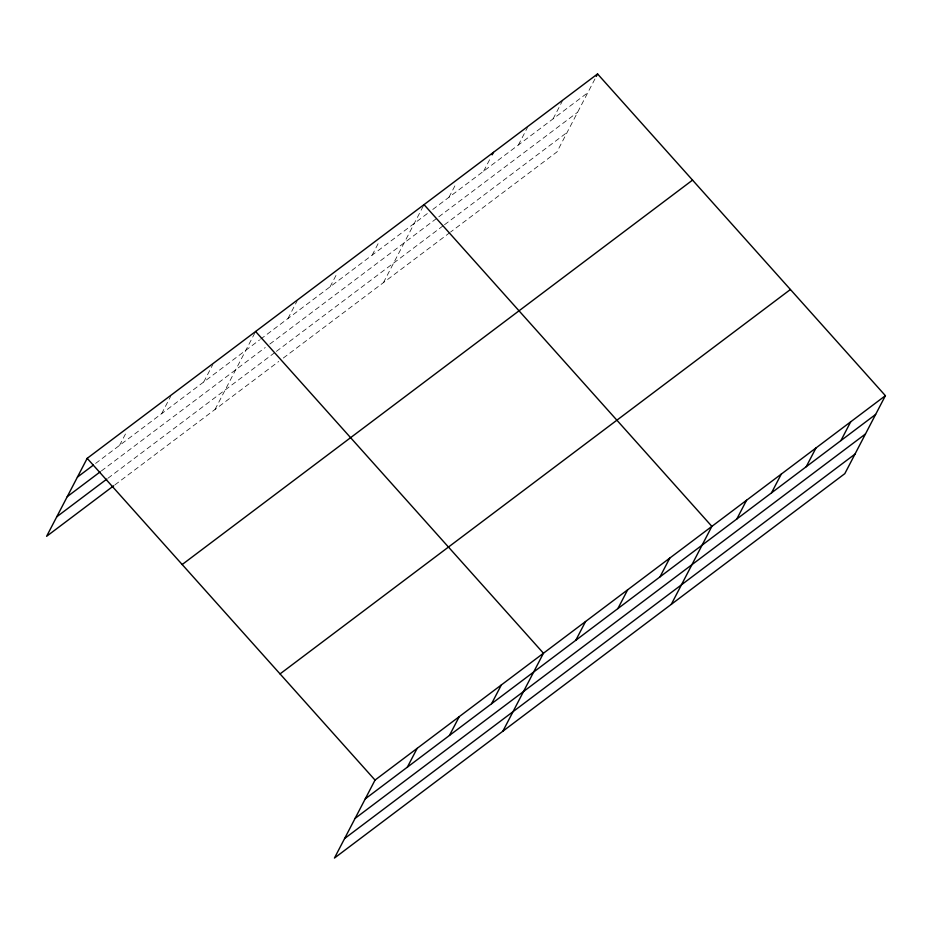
<?xml version="1.0" encoding="UTF-8"?>
<svg xmlns="http://www.w3.org/2000/svg" width="932" height="932" viewBox="0 0 932 932"><rect width="100%" height="100%" fill="white"/><g stroke="black" fill="none" stroke-linecap="round" stroke-linejoin="round"><path stroke-width="0.7" stroke-dasharray="4.66 3.5" d="M119.529 445.403L126.694 431.632M161.632 413.692L170.754 396.17M203.735 381.98L212.857 364.459M215.024 409.474L255.613 331.489M287.953 318.546L297.063 301.024M330.056 286.835L337.221 273.064M372.159 255.123L379.324 241.353M383.448 282.617L423.384 205.89M448.968 197.269L456.132 183.499M483.673 171.127L490.838 157.357M518.378 144.984L527.5 127.463M553.084 118.853L562.206 101.332M594.954 78.94L556.963 151.916L450.54 232.08M95.623 463.402L259.504 339.982M260.634 339.12L428.149 212.95M432.774 209.467L587.789 92.711M101.39 470.94L265.259 347.52M269.814 344.083L436.479 218.542M438.797 216.806L577.619 112.248M107.984 478.221L275.266 352.214M276.396 351.364L443.352 225.614M444.517 224.74L567.134 132.379M114.881 484.896L278.75 361.465M283.305 358.039L449.387 232.953"/><path stroke-width="1.4" d="M885.4 395.681L375.037 780.084L334.437 858.069L844.811 473.654L885.4 395.681L597.563 73.931L87.189 458.346L46.6 536.319L113.739 485.758M492.143 154.852L493.447 152.359M596.259 76.436L597.563 73.931M407.366 767.141L417.14 748.373M449.469 735.43L459.243 716.661M491.572 703.718L501.346 684.95M502.861 731.212L543.449 653.227L255.613 331.489M575.79 640.284L585.564 621.516M617.893 608.573L627.667 589.805M659.996 576.861L669.77 558.093M671.285 604.355L711.873 526.37L424.037 204.632M736.804 519.008L746.579 500.239M771.51 492.865L781.284 474.097M806.215 466.734L815.989 447.954M840.92 440.591L850.695 421.812M77.426 477.114L93.351 465.115M67.255 496.651L100.248 471.802M56.77 516.782L106.842 479.071M182.183 564.524L692.546 180.109M280.043 673.906L790.418 289.502M365.262 798.864L875.626 414.449M355.092 818.401L865.455 433.986M344.607 838.532L854.982 454.117M87.189 458.346L375.037 780.084"/></g></svg>
